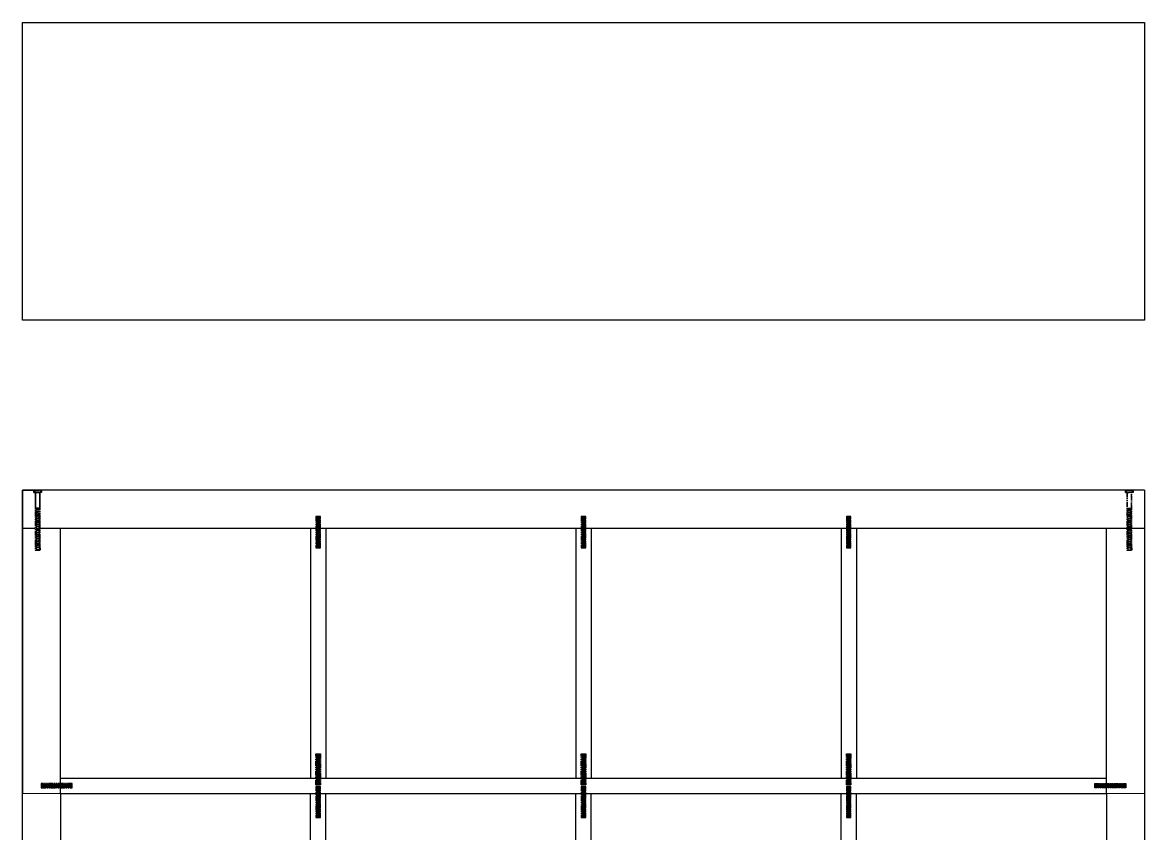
# Model space of a CAD drawing. Header units: millimetres. Extents: x -494 to 3469, y 484 to 2917.
# Drawn here: x 2221.3 to 2368.3, y 611.1 to 717.3 of the extents above; entities that cross this region are included whole.
import ezdxf

# ---------------------------------------------------------------- set-up
doc = ezdxf.new("R2010")
doc.units = ezdxf.units.MM
doc.linetypes.add('PHANTOM2', pattern=[1.25, 0.625, -0.125, 0.125, -0.125, 0.125, -0.125])
doc.layers.get('DEFPOINTS').update_dxf_attribs({"color": 210})
doc.layers.add('A-ANNO-DIMS', color=40, linetype='Continuous', lineweight=18)
doc.layers.add('A-FURN', color=8, linetype='Continuous', lineweight=18)
doc.layers.add('giunzioni', color=3, linetype='Continuous')

msp = doc.modelspace()

# ---------------------------------------------------------------- linework, layer by layer
for p, q in [((2221.26, 717.35), (2368.26, 717.35)), ((2221.26, 678.35), (2221.26, 717.35)), ((2368.26, 717.35), (2368.26, 678.35)), ((2368.26, 678.35), (2221.26, 678.35)), ((2368.26, 656.07), (2221.26, 656.07)), ((2221.26, 656.07), (2221.26, 616.32)), ((2221.26, 509.07), (2221.26, 656.07)), ((2368.26, 656.07), (2368.26, 656.07)), ((2368.26, 656.07), (2368.26, 509.07)), ((2221.26, 651.07), (2222.93, 651.07)), ((2223.59, 651.07), (2259.71, 651.07)), ((2226.26, 651.07), (2259.01, 651.07)), ((2226.26, 617.62), (2226.26, 651.07)), ((2259.01, 651.07), (2259.01, 618.32)), ((2259.01, 651.07), (2259.71, 651.07)), ((2260.3, 651.07), (2261.01, 651.07)), ((2260.3, 651.07), (2294.46, 651.07)), ((2261.01, 651.07), (2293.76, 651.07)), ((2261.01, 651.07), (2261.01, 618.32)), ((2293.76, 651.07), (2294.46, 651.07)), ((2293.76, 651.07), (2293.76, 618.32)), ((2295.05, 651.07), (2329.21, 651.07)), ((2295.05, 651.07), (2295.76, 651.07)), ((2295.76, 651.07), (2328.51, 651.07)), ((2295.76, 651.07), (2295.76, 618.32)), ((2328.51, 651.07), (2329.21, 651.07)), ((2328.51, 651.07), (2328.51, 618.32)), ((2329.8, 651.07), (2330.51, 651.07)), ((2329.8, 651.07), (2368.26, 651.07)), ((2330.51, 651.07), (2330.51, 618.32)), ((2363.26, 617.62), (2363.26, 651.07)), ((2226.26, 618.32), (2259.71, 618.32)), ((2226.26, 617.61), (2226.26, 618.32)), ((2260.3, 618.32), (2294.46, 618.32)), ((2293.76, 618.32), (2294.46, 618.32)), ((2295, 618.32), (2329.27, 618.32)), ((2329.8, 618.32), (2363.26, 618.32)), ((2226.26, 616.32), (2226.26, 617.03)), ((2226.26, 616.32), (2259.71, 616.32)), ((2226.26, 616.32), (2226.26, 583.57)), ((2259.01, 583.57), (2259.01, 616.32)), ((2260.3, 616.32), (2294.46, 616.32)), ((2261.01, 583.57), (2261.01, 616.32)), ((2293.76, 583.57), (2293.76, 616.32)), ((2295.05, 616.32), (2329.21, 616.32)), ((2295.76, 583.57), (2295.76, 616.32)), ((2328.51, 583.57), (2328.51, 616.32)), ((2329.8, 616.32), (2363.26, 616.32)), ((2330.51, 583.57), (2330.51, 616.32)), ((2363.26, 616.32), (2363.26, 617.03))]:
    msp.add_line(p, q)
at = {"layer": 'A-ANNO-DIMS'}
for p, q in [((2259.79, 652.57), (2259.77, 652.47)), ((2259.77, 648.67), (2259.77, 652.47)), ((2259.77, 652.47), (2260.25, 652.47)), ((2259.79, 652.57), (2260.22, 652.57)), ((2260.01, 652.57), (2259.79, 652.57)), ((2259.87, 652.45), (2259.87, 648.7)), ((2260.01, 648.7), (2260.01, 652.45)), ((2260.15, 652.45), (2260.15, 648.7)), ((2260.22, 652.57), (2260.25, 652.47)), ((2260.25, 648.67), (2260.25, 652.47)), ((2294.54, 652.57), (2294.52, 652.47)), ((2294.52, 648.67), (2294.52, 652.47)), ((2294.52, 652.47), (2295, 652.47)), ((2294.54, 652.57), (2294.97, 652.57)), ((2294.76, 652.57), (2294.54, 652.57)), ((2294.62, 652.45), (2294.62, 648.7)), ((2294.76, 648.7), (2294.76, 652.45)), ((2294.9, 652.45), (2294.9, 648.7)), ((2294.97, 652.57), (2295, 652.47)), ((2295, 648.67), (2295, 652.47)), ((2329.29, 652.57), (2329.27, 652.47)), ((2329.27, 648.67), (2329.27, 652.47)), ((2329.27, 652.47), (2329.75, 652.47)), ((2329.29, 652.57), (2329.72, 652.57)), ((2329.51, 652.57), (2329.29, 652.57)), ((2329.37, 652.45), (2329.37, 648.7)), ((2329.51, 648.7), (2329.51, 652.45)), ((2329.65, 652.45), (2329.65, 648.7)), ((2329.72, 652.57), (2329.75, 652.47)), ((2329.75, 648.67), (2329.75, 652.47)), ((2260.01, 648.7), (2260.01, 650.57)), ((2294.76, 648.7), (2294.76, 650.57)), ((2329.51, 648.7), (2329.51, 650.57)), ((2259.77, 648.67), (2259.77, 648.7)), ((2259.79, 648.57), (2259.77, 648.67)), ((2259.77, 648.67), (2260.25, 648.67)), ((2260.01, 648.57), (2259.79, 648.57)), ((2260.01, 648.57), (2260.22, 648.57)), ((2260.22, 648.57), (2260.25, 648.67)), ((2294.52, 648.67), (2294.52, 648.7)), ((2294.54, 648.57), (2294.52, 648.67)), ((2294.52, 648.67), (2295, 648.67)), ((2294.76, 648.57), (2294.54, 648.57)), ((2294.76, 648.57), (2294.97, 648.57)), ((2294.97, 648.57), (2295, 648.67)), ((2329.27, 648.67), (2329.27, 648.7)), ((2329.29, 648.57), (2329.27, 648.67)), ((2329.27, 648.67), (2329.75, 648.67)), ((2329.51, 648.57), (2329.29, 648.57)), ((2329.51, 648.57), (2329.72, 648.57)), ((2329.72, 648.57), (2329.75, 648.67)), ((2259.79, 621.44), (2259.77, 621.34)), ((2259.77, 621.34), (2259.77, 617.54)), ((2259.77, 621.34), (2260.25, 621.34)), ((2259.77, 621.34), (2259.77, 621.32)), ((2260.01, 621.44), (2259.79, 621.44)), ((2259.87, 617.57), (2259.87, 621.32)), ((2260.01, 621.44), (2260.22, 621.44)), ((2260.01, 621.32), (2260.01, 617.57)), ((2260.01, 621.32), (2260.01, 619.44)), ((2260.15, 617.57), (2260.15, 621.32)), ((2260.22, 621.44), (2260.25, 621.34)), ((2260.25, 621.34), (2260.25, 617.54)), ((2294.54, 621.44), (2294.52, 621.34)), ((2294.52, 621.34), (2294.52, 617.54)), ((2294.52, 621.34), (2295, 621.34)), ((2294.52, 621.34), (2294.52, 621.32)), ((2294.76, 621.44), (2294.54, 621.44)), ((2294.62, 617.57), (2294.62, 621.32)), ((2294.76, 621.44), (2294.97, 621.44)), ((2294.76, 621.32), (2294.76, 617.57)), ((2294.76, 621.32), (2294.76, 619.44)), ((2294.9, 617.57), (2294.9, 621.32)), ((2294.97, 621.44), (2295, 621.34)), ((2295, 621.34), (2295, 617.54)), ((2329.29, 621.44), (2329.27, 621.34)), ((2329.27, 621.34), (2329.27, 617.54)), ((2329.27, 621.34), (2329.75, 621.34)), ((2329.27, 621.34), (2329.27, 621.32)), ((2329.51, 621.44), (2329.29, 621.44)), ((2329.37, 617.57), (2329.37, 621.32)), ((2329.51, 621.44), (2329.72, 621.44)), ((2329.51, 621.32), (2329.51, 617.57)), ((2329.51, 621.32), (2329.51, 619.44)), ((2329.65, 617.57), (2329.65, 621.32)), ((2329.72, 621.44), (2329.75, 621.34)), ((2329.75, 621.34), (2329.75, 617.54)), ((2223.76, 617.53), (2223.86, 617.56)), ((2223.76, 617.32), (2223.76, 617.53)), ((2223.86, 617.56), (2227.66, 617.56)), ((2223.86, 617.56), (2223.86, 617.08)), ((2223.86, 617.56), (2223.88, 617.56)), ((2227.63, 617.46), (2223.88, 617.46)), ((2227.76, 617.53), (2227.66, 617.56)), ((2227.66, 617.56), (2227.66, 617.08)), ((2227.76, 617.53), (2227.76, 617.11)), ((2227.76, 617.32), (2227.76, 617.53)), ((2259.79, 617.44), (2259.77, 617.54)), ((2259.77, 617.54), (2260.25, 617.54)), ((2259.79, 617.44), (2260.22, 617.44)), ((2260.01, 617.44), (2259.79, 617.44)), ((2260.22, 617.44), (2260.25, 617.54)), ((2294.54, 617.44), (2294.52, 617.54)), ((2294.52, 617.54), (2295, 617.54)), ((2294.54, 617.44), (2294.97, 617.44)), ((2294.76, 617.44), (2294.54, 617.44)), ((2294.97, 617.44), (2295, 617.54)), ((2329.29, 617.44), (2329.27, 617.54)), ((2329.27, 617.54), (2329.75, 617.54)), ((2329.29, 617.44), (2329.72, 617.44)), ((2329.51, 617.44), (2329.29, 617.44)), ((2329.72, 617.44), (2329.75, 617.54)), ((2361.76, 617.53), (2361.86, 617.56)), ((2361.76, 617.53), (2361.76, 617.11)), ((2361.76, 617.32), (2361.76, 617.53)), ((2365.66, 617.56), (2361.86, 617.56)), ((2361.86, 617.56), (2361.86, 617.08)), ((2361.88, 617.46), (2365.63, 617.46)), ((2365.66, 617.56), (2365.63, 617.56)), ((2365.76, 617.53), (2365.66, 617.56)), ((2365.66, 617.56), (2365.66, 617.08)), ((2365.76, 617.32), (2365.76, 617.53)), ((2223.76, 617.32), (2223.76, 617.11)), ((2223.76, 617.11), (2223.86, 617.08)), ((2223.86, 617.08), (2227.66, 617.08)), ((2223.88, 617.32), (2227.63, 617.32)), ((2223.88, 617.32), (2225.76, 617.32)), ((2227.63, 617.18), (2223.88, 617.18)), ((2227.76, 617.11), (2227.66, 617.08)), ((2259.79, 617.2), (2259.77, 617.1)), ((2259.77, 613.3), (2259.77, 617.1)), ((2259.77, 617.1), (2260.25, 617.1)), ((2259.79, 617.2), (2260.22, 617.2)), ((2260.01, 617.2), (2259.79, 617.2)), ((2259.87, 617.07), (2259.87, 613.32)), ((2260.01, 613.32), (2260.01, 617.07)), ((2260.15, 617.07), (2260.15, 613.32)), ((2260.22, 617.2), (2260.25, 617.1)), ((2260.25, 613.3), (2260.25, 617.1)), ((2294.54, 617.2), (2294.52, 617.1)), ((2294.52, 613.3), (2294.52, 617.1)), ((2294.52, 617.1), (2295, 617.1)), ((2294.54, 617.2), (2294.97, 617.2)), ((2294.76, 617.2), (2294.54, 617.2)), ((2294.62, 617.07), (2294.62, 613.32)), ((2294.76, 613.32), (2294.76, 617.07)), ((2294.9, 617.07), (2294.9, 613.32)), ((2294.97, 617.2), (2295, 617.1)), ((2295, 613.3), (2295, 617.1)), ((2329.29, 617.2), (2329.27, 617.1)), ((2329.27, 613.3), (2329.27, 617.1)), ((2329.27, 617.1), (2329.75, 617.1)), ((2329.29, 617.2), (2329.72, 617.2)), ((2329.51, 617.2), (2329.29, 617.2)), ((2329.37, 617.07), (2329.37, 613.32)), ((2329.51, 613.32), (2329.51, 617.07)), ((2329.65, 617.07), (2329.65, 613.32)), ((2329.72, 617.2), (2329.75, 617.1)), ((2329.75, 613.3), (2329.75, 617.1)), ((2361.76, 617.11), (2361.86, 617.08)), ((2365.66, 617.08), (2361.86, 617.08)), ((2365.63, 617.32), (2361.88, 617.32)), ((2361.88, 617.18), (2365.63, 617.18)), ((2365.63, 617.32), (2363.76, 617.32)), ((2365.76, 617.11), (2365.66, 617.08)), ((2365.76, 617.32), (2365.76, 617.11)), ((2260.01, 613.32), (2260.01, 615.2)), ((2294.76, 613.32), (2294.76, 615.2)), ((2329.51, 613.32), (2329.51, 615.2)), ((2259.77, 613.3), (2259.77, 613.32)), ((2259.79, 613.2), (2259.77, 613.3)), ((2259.77, 613.3), (2260.25, 613.3)), ((2260.01, 613.2), (2259.79, 613.2)), ((2260.01, 613.2), (2260.22, 613.2)), ((2260.22, 613.2), (2260.25, 613.3)), ((2294.52, 613.3), (2294.52, 613.32)), ((2294.54, 613.2), (2294.52, 613.3)), ((2294.52, 613.3), (2295, 613.3)), ((2294.76, 613.2), (2294.54, 613.2)), ((2294.76, 613.2), (2294.97, 613.2)), ((2294.97, 613.2), (2295, 613.3)), ((2329.27, 613.3), (2329.27, 613.32)), ((2329.29, 613.2), (2329.27, 613.3)), ((2329.27, 613.3), (2329.75, 613.3)), ((2329.51, 613.2), (2329.29, 613.2)), ((2329.51, 613.2), (2329.72, 613.2)), ((2329.72, 613.2), (2329.75, 613.3))]:
    msp.add_line(p, q, dxfattribs=at)
at = {"layer": 'A-FURN'}
for p, q in [((2368.26, 656.07), (2368.26, 616.32)), ((2259.01, 651.07), (2259.71, 651.07)), ((2260.01, 651.07), (2260.01, 651.07)), ((2293.76, 651.07), (2294.46, 651.07)), ((2294.76, 651.07), (2294.76, 651.07)), ((2328.51, 651.07), (2329.21, 651.07)), ((2329.51, 651.07), (2329.51, 651.07)), ((2259.01, 618.32), (2259.71, 618.32)), ((2221.26, 616.32), (2226.26, 616.32)), ((2363.26, 616.32), (2368.26, 616.32))]:
    msp.add_line(p, q, dxfattribs=at)
at = {"layer": 'DEFPOINTS', "linetype": 'PHANTOM2'}
for p, q in [((2222.75, 655.74), (2222.75, 656.07)), ((2222.75, 656.07), (2223.76, 656.07)), ((2222.75, 655.74), (2222.93, 655.74)), ((2222.93, 655.74), (2222.93, 648.18)), ((2223.59, 648.45), (2223.59, 655.74)), ((2223.76, 655.74), (2223.59, 655.74)), ((2223.76, 656.07), (2223.76, 655.74)), ((2365.75, 655.74), (2365.75, 656.07)), ((2365.75, 656.07), (2366.77, 656.07)), ((2365.75, 655.74), (2365.93, 655.74)), ((2365.93, 655.74), (2365.93, 648.18)), ((2366.59, 648.45), (2366.59, 655.74)), ((2366.77, 655.74), (2366.59, 655.74)), ((2366.77, 656.07), (2366.77, 655.74)), ((2223.59, 648.45), (2223.59, 648.18)), ((2366.59, 648.45), (2366.59, 648.18)), ((2222.93, 648.18), (2223.59, 648.18)), ((2365.93, 648.18), (2366.59, 648.18))]:
    msp.add_line(p, q, dxfattribs=at)
at = {"layer": 'DEFPOINTS'}
msp.add_line((2363.26, 616.32), (2363.26, 583.57), dxfattribs=at)
at = {"layer": 'DEFPOINTS', "linetype": 'PHANTOM2'}
for points in [[(2259.71, 648.51), (2260.3, 648.51), (2260.3, 652.59), (2259.71, 652.59)], [(2294.46, 648.51), (2295.05, 648.51), (2295.05, 652.59), (2294.46, 652.59)], [(2329.21, 648.51), (2329.8, 648.51), (2329.8, 652.59), (2329.21, 652.59)], [(2259.71, 621.5), (2260.3, 621.5), (2260.3, 617.42), (2259.71, 617.42)], [(2294.46, 621.5), (2295.05, 621.5), (2295.05, 617.42), (2294.46, 617.42)], [(2329.21, 621.5), (2329.8, 621.5), (2329.8, 617.42), (2329.21, 617.42)], [(2223.7, 617.62), (2223.7, 617.03), (2227.78, 617.03), (2227.78, 617.62)], [(2365.82, 617.62), (2365.82, 617.03), (2361.74, 617.03), (2361.74, 617.62)], [(2259.71, 613.14), (2260.3, 613.14), (2260.3, 617.22), (2259.71, 617.22)], [(2294.46, 613.14), (2295.05, 613.14), (2295.05, 617.22), (2294.46, 617.22)], [(2329.21, 613.14), (2329.8, 613.14), (2329.8, 617.22), (2329.21, 617.22)]]:
    msp.add_lwpolyline(points, close=True, dxfattribs=at)
at = {"layer": 'giunzioni'}
for p, q in [((2221.26, 656.07), (2223.26, 656.07)), ((2222.97, 655.8), (2222.97, 655.66)), ((2222.97, 655.74), (2222.97, 653.71)), ((2223.55, 653.71), (2223.55, 655.74)), ((2365.97, 655.74), (2366.26, 655.74)), ((2366.16, 656.07), (2366.26, 656.07)), ((2368.26, 656.07), (2366.26, 656.07)), ((2222.95, 653.41), (2223.08, 653.49)), ((2222.95, 653.41), (2223.12, 653.39)), ((2222.95, 653.41), (2222.95, 653.41)), ((2222.95, 653.13), (2223.08, 653.2)), ((2222.95, 653.13), (2223.12, 653.1)), ((2222.95, 653.13), (2222.95, 653.13)), ((2222.95, 652.84), (2223.08, 652.92)), ((2222.95, 652.84), (2223.12, 652.82)), ((2222.95, 652.84), (2222.95, 652.84)), ((2222.97, 653.71), (2223.05, 653.55)), ((2222.97, 653.71), (2223.55, 653.71)), ((2223.05, 653.55), (2223.1, 653.55)), ((2223.42, 653.55), (2223.08, 653.49)), ((2223.42, 653.27), (2223.08, 653.2)), ((2223.42, 652.98), (2223.08, 652.92)), ((2223.42, 652.74), (2223.08, 652.68)), ((2223.47, 653.55), (2223.1, 653.55)), ((2223.41, 653.44), (2223.12, 653.39)), ((2223.41, 653.16), (2223.12, 653.1)), ((2223.41, 652.87), (2223.12, 652.82)), ((2223.55, 653.71), (2223.26, 653.71)), ((2223.56, 653.52), (2223.41, 653.44)), ((2223.56, 653.23), (2223.41, 653.16)), ((2223.56, 652.94), (2223.41, 652.87)), ((2223.56, 652.71), (2223.41, 652.63)), ((2223.56, 653.52), (2223.42, 653.55)), ((2223.56, 653.23), (2223.42, 653.27)), ((2223.56, 652.95), (2223.42, 652.98)), ((2223.56, 652.71), (2223.42, 652.74)), ((2223.55, 653.71), (2223.47, 653.55)), ((2365.96, 653.52), (2366.1, 653.55)), ((2365.96, 653.52), (2366.11, 653.44)), ((2365.96, 653.23), (2366.1, 653.27)), ((2365.96, 653.23), (2366.11, 653.16)), ((2365.96, 652.95), (2366.1, 652.98)), ((2365.96, 652.94), (2366.11, 652.87)), ((2365.96, 652.71), (2366.1, 652.74)), ((2365.96, 652.71), (2366.11, 652.63)), ((2365.97, 653.71), (2366.05, 653.55)), ((2365.97, 653.71), (2366.26, 653.71)), ((2366.05, 653.55), (2366.42, 653.55)), ((2366.1, 653.55), (2366.44, 653.49)), ((2366.1, 653.27), (2366.44, 653.2)), ((2366.1, 652.98), (2366.44, 652.92)), ((2366.1, 652.74), (2366.44, 652.68)), ((2366.11, 653.44), (2366.4, 653.39)), ((2366.11, 653.16), (2366.4, 653.1)), ((2366.11, 652.87), (2366.4, 652.82)), ((2366.56, 653.41), (2366.4, 653.39)), ((2366.56, 653.13), (2366.4, 653.1)), ((2366.56, 652.84), (2366.4, 652.82)), ((2366.47, 653.55), (2366.42, 653.55)), ((2366.56, 653.41), (2366.44, 653.49)), ((2366.56, 653.13), (2366.44, 653.2)), ((2366.56, 652.84), (2366.44, 652.92)), ((2366.55, 653.71), (2366.47, 653.55)), ((2366.56, 653.41), (2366.56, 653.41)), ((2366.56, 653.13), (2366.56, 653.13)), ((2366.56, 652.84), (2366.56, 652.84)), ((2222.95, 652.6), (2223.08, 652.68)), ((2222.95, 652.6), (2223.12, 652.58)), ((2222.95, 652.6), (2222.95, 652.6)), ((2222.95, 652.32), (2223.08, 652.39)), ((2222.95, 652.31), (2222.95, 652.32)), ((2222.95, 652.31), (2223.12, 652.29)), ((2222.95, 652.03), (2223.08, 652.11)), ((2222.95, 652.03), (2223.12, 652)), ((2222.95, 652.03), (2222.95, 652.03)), ((2222.95, 651.79), (2223.08, 651.87)), ((2222.95, 651.79), (2223.12, 651.77)), ((2222.95, 651.79), (2222.95, 651.79)), ((2222.95, 651.51), (2223.08, 651.58)), ((2222.95, 651.5), (2222.95, 651.51)), ((2222.95, 651.5), (2223.12, 651.48)), ((2222.95, 651.22), (2223.08, 651.29)), ((2222.95, 651.22), (2223.12, 651.19)), ((2222.95, 651.22), (2222.95, 651.22)), ((2223.05, 652.41), (2223.05, 648.23)), ((2223.42, 652.45), (2223.08, 652.39)), ((2223.42, 652.17), (2223.08, 652.11)), ((2223.42, 651.93), (2223.08, 651.87)), ((2223.42, 651.64), (2223.08, 651.58)), ((2223.42, 651.36), (2223.08, 651.29)), ((2223.41, 652.63), (2223.12, 652.58)), ((2223.41, 652.34), (2223.12, 652.29)), ((2223.41, 652.06), (2223.12, 652)), ((2223.41, 651.82), (2223.12, 651.77)), ((2223.41, 651.53), (2223.12, 651.48)), ((2223.41, 651.25), (2223.12, 651.19)), ((2223.56, 652.42), (2223.41, 652.34)), ((2223.56, 652.13), (2223.41, 652.06)), ((2223.56, 651.89), (2223.41, 651.82)), ((2223.56, 651.61), (2223.41, 651.53)), ((2223.56, 651.32), (2223.41, 651.25)), ((2223.56, 652.42), (2223.42, 652.45)), ((2223.56, 652.14), (2223.42, 652.17)), ((2223.56, 651.9), (2223.42, 651.93)), ((2223.56, 651.61), (2223.42, 651.64)), ((2223.56, 651.32), (2223.42, 651.36)), ((2223.47, 652.41), (2223.47, 648.23)), ((2365.96, 652.42), (2366.1, 652.45)), ((2365.96, 652.42), (2366.11, 652.34)), ((2365.96, 652.14), (2366.1, 652.17)), ((2365.96, 652.13), (2366.11, 652.06)), ((2365.96, 651.9), (2366.1, 651.93)), ((2365.96, 651.89), (2366.11, 651.82)), ((2365.96, 651.61), (2366.1, 651.64)), ((2365.96, 651.61), (2366.11, 651.53)), ((2365.96, 651.32), (2366.1, 651.36)), ((2365.96, 651.32), (2366.11, 651.25)), ((2366.05, 652.41), (2366.05, 648.23)), ((2366.1, 652.45), (2366.44, 652.39)), ((2366.1, 652.17), (2366.44, 652.11)), ((2366.1, 651.93), (2366.44, 651.87)), ((2366.1, 651.64), (2366.44, 651.58)), ((2366.1, 651.36), (2366.44, 651.29)), ((2366.11, 652.63), (2366.4, 652.58)), ((2366.11, 652.34), (2366.4, 652.29)), ((2366.11, 652.06), (2366.4, 652)), ((2366.11, 651.82), (2366.4, 651.77)), ((2366.11, 651.53), (2366.4, 651.48)), ((2366.11, 651.25), (2366.4, 651.19)), ((2366.56, 652.6), (2366.4, 652.58)), ((2366.56, 652.31), (2366.4, 652.29)), ((2366.56, 652.03), (2366.4, 652)), ((2366.56, 651.79), (2366.4, 651.77)), ((2366.56, 651.5), (2366.4, 651.48)), ((2366.56, 651.22), (2366.4, 651.19)), ((2366.56, 652.6), (2366.44, 652.68)), ((2366.56, 652.32), (2366.44, 652.39)), ((2366.56, 652.03), (2366.44, 652.11)), ((2366.56, 651.79), (2366.44, 651.87)), ((2366.56, 651.51), (2366.44, 651.58)), ((2366.56, 651.22), (2366.44, 651.29)), ((2366.47, 652.41), (2366.47, 648.23)), ((2366.56, 652.6), (2366.56, 652.6)), ((2366.56, 652.31), (2366.56, 652.32)), ((2366.56, 652.03), (2366.56, 652.03)), ((2366.56, 651.79), (2366.56, 651.79)), ((2366.56, 651.5), (2366.56, 651.51)), ((2366.56, 651.22), (2366.56, 651.22)), ((2222.95, 650.93), (2223.08, 651.01)), ((2222.95, 650.93), (2223.12, 650.91)), ((2222.95, 650.93), (2222.95, 650.93)), ((2222.95, 650.69), (2223.08, 650.77)), ((2222.95, 650.69), (2223.12, 650.67)), ((2222.95, 650.69), (2222.95, 650.69)), ((2222.95, 650.41), (2223.08, 650.48)), ((2222.95, 650.4), (2222.95, 650.41)), ((2222.95, 650.4), (2223.12, 650.38)), ((2222.95, 650.12), (2223.08, 650.2)), ((2222.95, 650.12), (2223.12, 650.1)), ((2222.95, 650.12), (2222.95, 650.12)), ((2222.95, 649.88), (2223.08, 649.96)), ((2222.95, 649.88), (2223.12, 649.86)), ((2222.95, 649.88), (2222.95, 649.88)), ((2223.42, 651.07), (2223.08, 651.01)), ((2223.42, 650.83), (2223.08, 650.77)), ((2223.42, 650.54), (2223.08, 650.48)), ((2223.42, 650.26), (2223.08, 650.2)), ((2223.42, 650.02), (2223.08, 649.96)), ((2223.41, 650.96), (2223.12, 650.91)), ((2223.41, 650.72), (2223.12, 650.67)), ((2223.41, 650.43), (2223.12, 650.38)), ((2223.41, 650.15), (2223.12, 650.1)), ((2223.41, 649.91), (2223.12, 649.86)), ((2223.56, 651.04), (2223.41, 650.96)), ((2223.56, 650.8), (2223.41, 650.72)), ((2223.56, 650.51), (2223.41, 650.43)), ((2223.56, 650.22), (2223.41, 650.15)), ((2223.56, 649.99), (2223.41, 649.91)), ((2223.56, 651.04), (2223.42, 651.07)), ((2223.56, 650.8), (2223.42, 650.83)), ((2223.56, 650.51), (2223.42, 650.54)), ((2223.56, 650.23), (2223.42, 650.26)), ((2223.56, 649.99), (2223.42, 650.02)), ((2365.96, 651.04), (2366.1, 651.07)), ((2365.96, 651.04), (2366.11, 650.96)), ((2365.96, 650.8), (2366.1, 650.83)), ((2365.96, 650.8), (2366.11, 650.72)), ((2365.96, 650.51), (2366.1, 650.54)), ((2365.96, 650.51), (2366.11, 650.43)), ((2365.96, 650.23), (2366.1, 650.26)), ((2365.96, 650.22), (2366.11, 650.15)), ((2365.96, 649.99), (2366.1, 650.02)), ((2365.96, 649.99), (2366.11, 649.91)), ((2366.1, 651.07), (2366.44, 651.01)), ((2366.1, 650.83), (2366.44, 650.77)), ((2366.1, 650.54), (2366.44, 650.48)), ((2366.1, 650.26), (2366.44, 650.2)), ((2366.1, 650.02), (2366.44, 649.96)), ((2366.11, 650.96), (2366.4, 650.91)), ((2366.11, 650.72), (2366.4, 650.67)), ((2366.11, 650.43), (2366.4, 650.38)), ((2366.11, 650.15), (2366.4, 650.1)), ((2366.11, 649.91), (2366.4, 649.86)), ((2366.56, 650.93), (2366.4, 650.91)), ((2366.56, 650.69), (2366.4, 650.67)), ((2366.56, 650.4), (2366.4, 650.38)), ((2366.56, 650.12), (2366.4, 650.1)), ((2366.56, 649.88), (2366.4, 649.86)), ((2366.56, 650.93), (2366.44, 651.01)), ((2366.56, 650.69), (2366.44, 650.77)), ((2366.56, 650.41), (2366.44, 650.48)), ((2366.56, 650.12), (2366.44, 650.2)), ((2366.56, 649.88), (2366.44, 649.96)), ((2366.56, 650.93), (2366.56, 650.93)), ((2366.56, 650.69), (2366.56, 650.69)), ((2366.56, 650.4), (2366.56, 650.41)), ((2366.56, 650.12), (2366.56, 650.12)), ((2366.56, 649.88), (2366.56, 649.88)), ((2222.95, 649.6), (2223.08, 649.67)), ((2222.95, 649.59), (2222.95, 649.6)), ((2222.95, 649.59), (2223.12, 649.57)), ((2222.95, 649.31), (2223.08, 649.39)), ((2222.95, 649.31), (2223.12, 649.28)), ((2222.95, 649.31), (2222.95, 649.31)), ((2222.95, 649.02), (2223.08, 649.1)), ((2222.95, 649.02), (2223.12, 649)), ((2222.95, 649.02), (2222.95, 649.02)), ((2222.95, 648.78), (2223.08, 648.86)), ((2222.95, 648.78), (2223.12, 648.76)), ((2222.95, 648.78), (2222.95, 648.78)), ((2222.95, 648.5), (2223.08, 648.57)), ((2222.95, 648.5), (2223.12, 648.47)), ((2222.95, 648.5), (2222.95, 648.5)), ((2223.42, 649.73), (2223.08, 649.67)), ((2223.42, 649.45), (2223.08, 649.39)), ((2223.42, 649.16), (2223.08, 649.1)), ((2223.42, 648.92), (2223.08, 648.86)), ((2223.42, 648.64), (2223.08, 648.57)), ((2223.41, 649.62), (2223.12, 649.57)), ((2223.41, 649.34), (2223.12, 649.28)), ((2223.41, 649.05), (2223.12, 649)), ((2223.41, 648.81), (2223.12, 648.76)), ((2223.41, 648.53), (2223.12, 648.47)), ((2223.56, 649.7), (2223.41, 649.62)), ((2223.56, 649.41), (2223.41, 649.34)), ((2223.56, 649.13), (2223.41, 649.05)), ((2223.56, 648.89), (2223.41, 648.81)), ((2223.56, 648.6), (2223.41, 648.53)), ((2223.56, 649.7), (2223.42, 649.73)), ((2223.56, 649.42), (2223.42, 649.45)), ((2223.56, 649.13), (2223.42, 649.16)), ((2223.56, 648.89), (2223.42, 648.92)), ((2223.56, 648.6), (2223.42, 648.64)), ((2365.96, 649.7), (2366.1, 649.73)), ((2365.96, 649.7), (2366.11, 649.62)), ((2365.96, 649.42), (2366.1, 649.45)), ((2365.96, 649.41), (2366.11, 649.34)), ((2365.96, 649.13), (2366.1, 649.16)), ((2365.96, 649.13), (2366.11, 649.05)), ((2365.96, 648.89), (2366.1, 648.92)), ((2365.96, 648.89), (2366.11, 648.81)), ((2365.96, 648.6), (2366.1, 648.64)), ((2365.96, 648.6), (2366.11, 648.53)), ((2366.1, 649.73), (2366.44, 649.67)), ((2366.1, 649.45), (2366.44, 649.39)), ((2366.1, 649.16), (2366.44, 649.1)), ((2366.1, 648.92), (2366.44, 648.86)), ((2366.1, 648.64), (2366.44, 648.57)), ((2366.11, 649.62), (2366.4, 649.57)), ((2366.11, 649.34), (2366.4, 649.28)), ((2366.11, 649.05), (2366.4, 649)), ((2366.11, 648.81), (2366.4, 648.76)), ((2366.11, 648.53), (2366.4, 648.47)), ((2366.56, 649.59), (2366.4, 649.57)), ((2366.56, 649.31), (2366.4, 649.28)), ((2366.56, 649.02), (2366.4, 649)), ((2366.56, 648.78), (2366.4, 648.76)), ((2366.56, 648.5), (2366.4, 648.47)), ((2366.56, 649.6), (2366.44, 649.67)), ((2366.56, 649.31), (2366.44, 649.39)), ((2366.56, 649.02), (2366.44, 649.1)), ((2366.56, 648.78), (2366.44, 648.86)), ((2366.56, 648.5), (2366.44, 648.57)), ((2366.56, 649.59), (2366.56, 649.6)), ((2366.56, 649.31), (2366.56, 649.31)), ((2366.56, 649.02), (2366.56, 649.02)), ((2366.56, 648.78), (2366.56, 648.78)), ((2366.56, 648.5), (2366.56, 648.5))]:
    msp.add_line(p, q, dxfattribs=at)
at = {"layer": 'giunzioni', "linetype": 'PHANTOM2'}
for p, q in [((2223.76, 656.07), (2222.76, 656.07)), ((2222.76, 656.07), (2222.76, 655.96)), ((2222.76, 655.96), (2223.76, 655.96)), ((2222.76, 655.96), (2222.97, 655.74)), ((2222.97, 655.74), (2223.55, 655.74)), ((2222.97, 653.71), (2222.97, 655.74)), ((2223.55, 655.74), (2223.76, 655.96)), ((2223.55, 655.74), (2223.55, 653.71)), ((2223.76, 655.96), (2223.76, 656.07)), ((2365.76, 655.96), (2365.76, 656.07)), ((2365.76, 656.07), (2366.76, 656.07)), ((2365.97, 655.74), (2365.76, 655.96)), ((2366.76, 655.96), (2365.76, 655.96)), ((2366.55, 655.74), (2365.97, 655.74)), ((2365.97, 655.74), (2365.97, 653.71)), ((2366.76, 655.96), (2366.55, 655.74)), ((2366.55, 653.71), (2366.55, 655.74)), ((2366.76, 656.07), (2366.76, 655.96)), ((2223.55, 653.71), (2222.97, 653.71)), ((2223.05, 652.41), (2223.05, 653.55)), ((2223.47, 652.41), (2223.47, 653.55)), ((2365.97, 653.71), (2366.55, 653.71)), ((2366.05, 652.41), (2366.05, 653.55)), ((2366.47, 652.41), (2366.47, 653.55)), ((2223.47, 648.23), (2223.05, 648.23)), ((2366.05, 648.23), (2366.47, 648.23))]:
    msp.add_line(p, q, dxfattribs=at)

doc.saveas('drawing.dxf')
